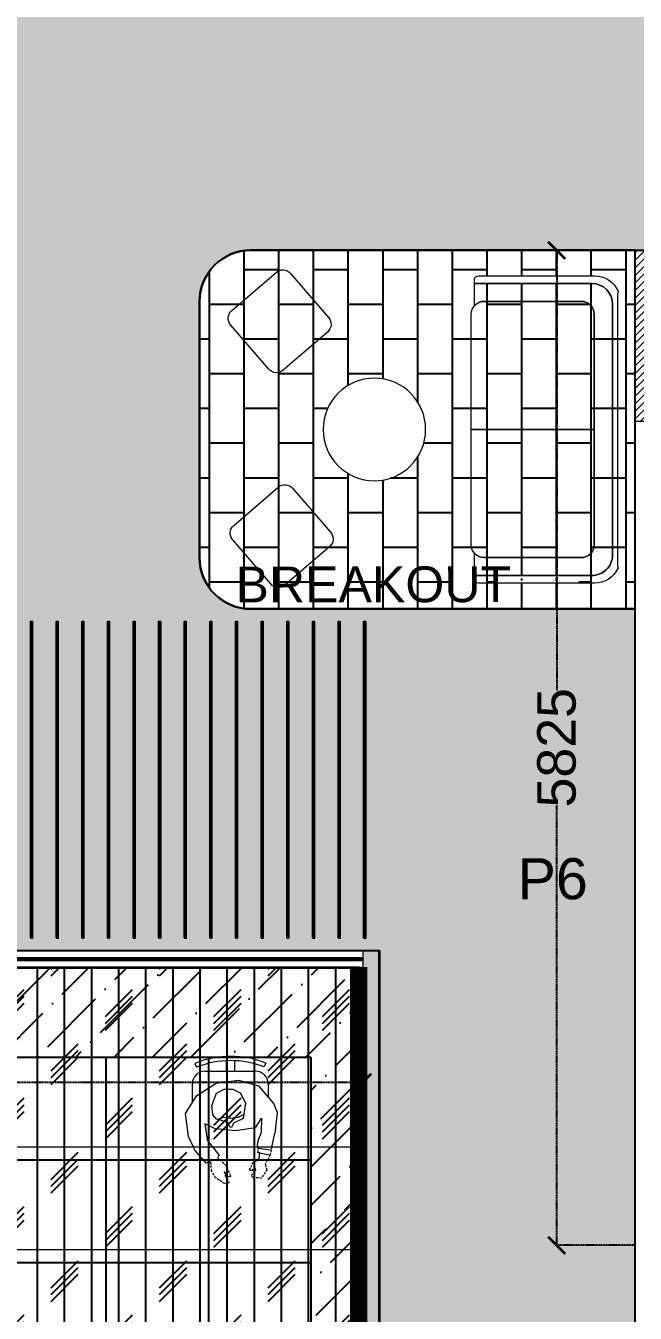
# Model space of a CAD drawing. Header units: millimetres. Extents: x 263321 to 2483465, y 33647 to 614421.
# Drawn here: x 2401829 to 2405397, y 407459 to 414996 of the extents above; entities that cross this region are included whole.
import ezdxf

# ---------------------------------------------------------------- set-up
doc = ezdxf.new("R2010")
doc.units = ezdxf.units.MM
doc.header["$PDMODE"] = 3
doc.linetypes.add('( Hidden )', pattern=[0.375, 0.25, -0.125])
doc.linetypes.add('HIDDEN', pattern=[0.375, 0.25, -0.125])
for name, color, linetype, lineweight in [('A-FURN-HUMAN', 252, 'Continuous', 9), ('A-FURN-MODULAR-CHAIR', 5, 'Continuous', 5), ('A-FURN-MODULAR-TABLETOP', 250, 'Continuous', 13), ('A-GLASS PARTITION', 5, 'Continuous', 18), ('A-GYPSUM PARTITION', 250, 'Continuous', 35), ('A-PLAN-COLUMN', 3, 'Continuous', 0), ('A-PLAN-RCC-HATCH', 8, 'Continuous', 13), ('AR_FURNITURE_LOOSE', 20, 'Continuous', 18), ('TOA-FL-CPT-1', 8, 'Continuous', 5), ('TOA-FL-CPT-3', 8, 'Continuous', 5)]:
    doc.layers.add(name, color=color, linetype=linetype, lineweight=lineweight)
for name, color, linetype in [('CEILING TOA', 250, 'Continuous'), ('FIN WALL GRAPHIC', 10, 'Continuous'), ('FLOORING TOA', 7, 'Continuous'), ('I-FURN', 7, 'Continuous'), ('PARTITION GYPSUM', 250, 'Continuous'), ('TEXT', 250, 'Continuous'), ('TOA-FC-MODULAR', 7, 'Continuous')]:
    doc.layers.add(name, color=color, linetype=linetype)
doc.layers.add('GRAPHIC 3- ENCLOSED AREAS', color=97, linetype='Continuous', true_color=0x408c3b)
doc.styles.add('ARIAL', font='arial.ttf')
doc.styles.add('TEXT @ 150', font='arial.ttf', dxfattribs={"height": 225})
doc.dimstyles.new('DIM @ 150', dxfattribs={"dimtxt": 225, "dimasz": 100, "dimexe": 1, "dimexo": 0, "dimgap": 0.5, "dimtad": 0, "dimdec": 0, "dimzin": 0, "dimdsep": 46, "dimtxsty": 'TEXT @ 150', "dimblk": 'ARCHTICK', "dimcen": -2, "dimclrd": 8, "dimclre": 8, "dimclrt": 256, "dimadec": 0, "dimazin": 0, "dimtfac": 1, "dimtdec": 0, "dimtofl": 0, "dimtmove": 0, "dimatfit": 3, "dimldrblk": 'OPEN90', "dimfxl": 1, "dimtolj": 1, "dimtzin": 0, "dimlwd": -1, "dimlwe": -1, "dimarcsym": 0})

# ---------------------------------------------------------------- blocks, each defined once
blk = doc.blocks.new('Columns')
at = {"layer": 'A-PLAN-RCC-HATCH'}
h = blk.add_hatch(dxfattribs=at)
h.set_pattern_fill('ANSI31', color=256, scale=250, style=0)
h.set_pattern_definition([(45, (469397.9, -590762.232), (-22.0970869, 22.0970869), [])])
h.paths.add_polyline_path([(28839.7, 1537), (29839.7, 1537), (29839.7, 2537), (28839.7, 2537)])
at = {"layer": 'A-PLAN-COLUMN', "elevation": 0}
blk.add_lwpolyline([(28839.7, 1537), (29839.7, 1537), (29839.7, 2537), (28839.7, 2537)], close=True, dxfattribs=at)
blk = doc.blocks.new('Human Figure')
at = {"layer": 'A-FURN-HUMAN', "lineweight": 5}
for p, q in [((4616.22, 5779.49), (4621.49, 5780.21, 0)), ((4616.22, 5779.49), (4621.49, 5780.21, 0)), ((4621.49, 5780.21, 0), (4626.18, 5778.89, 0)), ((4621.49, 5780.21, 0), (4626.18, 5778.89, 0)), ((4609.08, 5772.43, 0), (4611.71, 5776.63, 0)), ((4609.08, 5772.43, 0), (4611.71, 5776.63, 0)), ((4611.71, 5776.63, 0), (4616.22, 5779.49)), ((4611.71, 5776.63, 0), (4616.22, 5779.49)), ((4626.18, 5778.89, 0), (4629.77, 5774.69, 0)), ((4626.18, 5778.89, 0), (4629.77, 5774.69, 0)), ((4629.77, 5774.69, 0), (4630.56, 5772.63, 0)), ((4629.77, 5774.69, 0), (4630.56, 5772.63, 0)), ((4609.78, 5766.99, 0), (4609.08, 5772.43, 0)), ((4609.78, 5766.99, 0), (4609.08, 5772.43, 0)), ((4626.86, 5771.32, 0), (4626.81, 5767.94)), ((4626.86, 5771.32, 0), (4626.81, 5767.94)), ((4630.56, 5772.63, 0), (4630.01, 5767.72, 0)), ((4630.56, 5772.63, 0), (4630.01, 5767.72, 0)), ((4616.02, 5768.83), (4613.59, 5769.99, 0)), ((4613.59, 5769.99, 0), (4614.12, 5766.32, 0)), ((4616.02, 5768.83), (4613.59, 5769.99, 0)), ((4613.59, 5769.99, 0), (4614.12, 5766.32, 0)), ((4620.77, 5768.32, 0), (4616.02, 5768.83)), ((4620.77, 5768.32, 0), (4616.02, 5768.83)), ((4625.5, 5769.01, 0), (4620.77, 5768.32, 0)), ((4625.5, 5769.01, 0), (4620.77, 5768.32, 0)), ((4626.81, 5767.94), (4626.19, 5766.32, 0)), ((4626.81, 5767.94), (4626.19, 5766.32, 0)), ((4629.26, 5764.54), (4630.01, 5767.72, 0)), ((4629.26, 5764.54), (4630.01, 5767.72, 0)), ((4610.91, 5764.54), (4609.78, 5766.99, 0)), ((4610.91, 5764.54), (4609.78, 5766.99, 0)), ((4615.48, 5764.54), (4614.12, 5766.32, 0)), ((4615.48, 5764.54), (4614.12, 5766.32, 0)), ((4615.48, 5764.54), (4616.97, 5762.59)), ((4615.48, 5764.54), (4616.97, 5762.59)), ((4625.89, 5764.54), (4626.19, 5766.32, 0)), ((4625.89, 5764.54), (4626.19, 5766.32, 0)), ((4613.88, 5760.76, 0), (4611.23, 5763.85, 0)), ((4613.88, 5760.76, 0), (4611.23, 5763.85, 0)), ((4626.5, 5763.17, 0), (4626.01, 5763.22, 0)), ((4626.5, 5763.17, 0), (4626.01, 5763.22, 0)), ((4626.32, 5761.85, 0), (4626.5, 5763.17, 0)), ((4626.32, 5761.85, 0), (4626.5, 5763.17, 0))]:
    blk.add_line(p, q, dxfattribs=at)
at = {"layer": 'A-FURN-HUMAN', "linetype": '( Hidden )', "lineweight": 5, "ltscale": 2}
for p, q in [((4611.23, 5763.85, 0), (4610.91, 5764.54, 0)), ((4611.23, 5763.85, 0), (4610.91, 5764.54, 0)), ((4629.26, 5764.54, 0), (4629.12, 5763.93, 0)), ((4629.26, 5764.54, 0), (4629.12, 5763.93, 0)), ((4616.97, 5762.59), (4616.53, 5762.09)), ((4616.97, 5762.59), (4616.53, 5762.09)), ((4616.53, 5762.09), (4618.44, 5760.37, 0)), ((4616.53, 5762.09), (4618.44, 5760.37, 0)), ((4624.81, 5760.79, 0), (4626.32, 5761.85, 0)), ((4624.81, 5760.79, 0), (4626.32, 5761.85, 0)), ((4626.01, 5763.22, 0), (4626.14, 5764.36, 0)), ((4626.01, 5763.22, 0), (4626.14, 5764.36, 0)), ((4628.92, 5762.69, 0), (4627.75, 5760.5, 0)), ((4628.92, 5762.69, 0), (4627.75, 5760.5, 0)), ((4629.12, 5763.93, 0), (4628.92, 5762.69, 0)), ((4629.12, 5763.93, 0), (4628.92, 5762.69, 0)), ((4615.02, 5761.34, 0), (4613.88, 5760.76, 0)), ((4615.02, 5761.34, 0), (4613.88, 5760.76, 0)), ((4615.16, 5758.98, 0), (4615.02, 5761.34, 0)), ((4615.16, 5758.98, 0), (4615.02, 5761.34, 0)), ((4616.12, 5757.36), (4615.16, 5758.98, 0)), ((4616.12, 5757.36), (4615.16, 5758.98, 0)), ((4619.17, 5757.51, 0), (4618.16, 5758.8, 0)), ((4618.16, 5758.8, 0), (4618.39, 5757.81, 0)), ((4619.17, 5757.51, 0), (4618.16, 5758.8, 0)), ((4618.16, 5758.8, 0), (4618.39, 5757.81, 0)), ((4618.44, 5760.37, 0), (4619.69, 5757.7, 0)), ((4618.44, 5760.37, 0), (4619.69, 5757.7, 0)), ((4624.06, 5759.18, 0), (4624.81, 5760.79, 0)), ((4624.06, 5759.18, 0), (4624.81, 5760.79, 0)), ((4624.51, 5758.96, 0), (4624.06, 5759.18, 0)), ((4624.51, 5758.96, 0), (4624.06, 5759.18, 0)), ((4624.5, 5757.93, 0), (4625.51, 5759.11, 0)), ((4624.5, 5757.93, 0), (4625.51, 5759.11, 0)), ((4625.32, 5759.95, 0), (4624.51, 5758.96, 0)), ((4625.32, 5759.95, 0), (4624.51, 5758.96, 0)), ((4625.51, 5759.11, 0), (4625.32, 5759.95, 0)), ((4625.51, 5759.11, 0), (4625.32, 5759.95, 0)), ((4628.12, 5759.23, 0), (4626.89, 5757.28, 0)), ((4628.12, 5759.23, 0), (4626.89, 5757.28, 0)), ((4627.75, 5760.5, 0), (4628.12, 5759.23, 0)), ((4627.75, 5760.5, 0), (4628.12, 5759.23, 0)), ((4618.19, 5756, 0), (4616.12, 5757.36)), ((4618.19, 5756, 0), (4616.12, 5757.36)), ((4619.31, 5756.18, 0), (4618.19, 5756, 0)), ((4619.31, 5756.18, 0), (4618.19, 5756, 0)), ((4618.39, 5757.81, 0), (4619.31, 5756.18, 0)), ((4618.39, 5757.81, 0), (4619.31, 5756.18, 0)), ((4619.69, 5757.7, 0), (4619.17, 5757.51, 0)), ((4619.69, 5757.7, 0), (4619.17, 5757.51, 0)), ((4624.87, 5757.37, 0), (4624.5, 5757.93, 0)), ((4624.87, 5757.37, 0), (4624.5, 5757.93, 0)), ((4626.89, 5757.28, 0), (4624.87, 5757.37, 0)), ((4626.89, 5757.28, 0), (4624.87, 5757.37, 0))]:
    blk.add_line(p, q, dxfattribs=at)
at = {"layer": 'A-FURN-HUMAN', "linetype": '( Hidden )', "lineweight": 5, "ltscale": 3}
for p, q in [((4625.9, 5764.39, 0), (4625.89, 5764.57, 0)), ((4625.9, 5764.39, 0), (4625.89, 5764.57, 0)), ((4626.14, 5764.36, 0), (4625.9, 5764.39, 0)), ((4626.14, 5764.36, 0), (4625.9, 5764.39, 0))]:
    blk.add_line(p, q, dxfattribs=at)
at = {"layer": 'A-FURN-HUMAN', "lineweight": 5, "elevation": 0}
for points in [[(4622.54, 5772.08), (4621.4, 5771.49), (4619.55, 5771.23), (4618.01, 5771.43), (4616.44, 5771.03), (4615.47, 5772.11), (4615.23, 5774.3), (4616.32, 5777.18), (4618.11, 5778.11), (4620.14, 5778.11), (4621.85, 5777.26), (4623.09, 5774.92), (4622.55, 5771.19), (4620.35, 5770.17), (4619.86, 5769.12), (4619.43, 5769.17), (4619.04, 5770.23), (4616.9, 5771)], [(4622.54, 5772.08), (4621.4, 5771.49), (4619.55, 5771.23), (4618.01, 5771.43), (4616.44, 5771.03), (4615.47, 5772.11), (4615.23, 5774.3), (4616.32, 5777.18), (4618.11, 5778.11), (4620.14, 5778.11), (4621.85, 5777.26), (4623.09, 5774.92), (4622.55, 5771.19), (4620.35, 5770.17), (4619.86, 5769.12), (4619.43, 5769.17), (4619.04, 5770.23), (4616.9, 5771)], [(4625.5, 5769.01), (4626.86, 5771.32)], [(4625.5, 5769.01), (4626.86, 5771.32)], [(4626.09, 5764.27), (4629.04, 5763.91)], [(4626.09, 5764.27), (4629.04, 5763.91)], [(4626.5, 5763.17), (4629.02, 5762.63)], [(4626.5, 5763.17), (4629.02, 5762.63)]]:
    blk.add_lwpolyline(points, dxfattribs=at)
at = {"layer": 'A-FURN-MODULAR-CHAIR', "color": 18, "lineweight": 15, "true_color": 0x000000}
for p, q in [((4613.64, 5782.3, 0), (4625.48, 5782.3, 0)), ((4610.68, 5774.98, 0), (4610.68, 5779.34, 0)), ((4628.44, 5779.34, 0), (4628.44, 5776.24, 0))]:
    blk.add_line(p, q, dxfattribs=at)
at = {"layer": 'A-FURN-MODULAR-CHAIR', "lineweight": 15}
for p, q in [((4613.64, 5782.3, 0), (4625.48, 5782.3, 0)), ((4610.68, 5774.98, 0), (4610.68, 5779.34, 0)), ((4628.44, 5779.34, 0), (4628.44, 5776.24, 0))]:
    blk.add_line(p, q, dxfattribs=at)
at = {"layer": 'A-FURN-MODULAR-CHAIR', "color": 18, "lineweight": 15, "true_color": 0x000000, "elevation": 0}
for points in [[(4611.29, 5784.13), (4611.67, 5783.22)], [(4618.58, 5784.79), (4618.58, 5782.3)], [(4620.56, 5784.79), (4620.56, 5782.3)], [(4627.86, 5784.22), (4627.49, 5783.3)]]:
    blk.add_lwpolyline(points, dxfattribs=at)
at = {"layer": 'A-FURN-MODULAR-CHAIR', "lineweight": 15, "elevation": 0}
for points in [[(4611.29, 5784.13), (4611.67, 5783.22)], [(4618.58, 5784.79), (4618.58, 5782.3)], [(4620.56, 5784.79), (4620.56, 5782.3)], [(4627.86, 5784.22), (4627.49, 5783.3)]]:
    blk.add_lwpolyline(points, dxfattribs=at)
at = {"layer": 'A-FURN-MODULAR-CHAIR', "color": 18, "lineweight": 15, "true_color": 0x000000, "elevation": 0}
blk.add_lwpolyline([(4625.89, 5764.57, -0.034638), (4625.48, 5764.54), (4615.48, 5764.54)], format="xyb", dxfattribs=at)
at = {"layer": 'A-FURN-MODULAR-CHAIR', "lineweight": 15, "elevation": 0}
blk.add_lwpolyline([(4625.89, 5764.57, -0.034638), (4625.48, 5764.54), (4615.48, 5764.54)], format="xyb", dxfattribs=at)
at = {"layer": 'A-FURN-MODULAR-CHAIR', "color": 18, "lineweight": 15, "true_color": 0x000000}
for centre, radius, start, end in [((4619.68, 5763.49, 0), 22.29, 68.458, 112.0994), ((4619.68, 5763.49, 0), 21.3, 68.4839, 112.0994), ((4613.64, 5779.34, 0), 2.96, 90.0001, 180.0001), ((4625.48, 5779.34, 0), 2.96, 0.0001, 90.0001)]:
    blk.add_arc(centre, radius, start, end, dxfattribs=at)
at = {"layer": 'A-FURN-MODULAR-CHAIR', "lineweight": 15}
for centre, radius, start, end in [((4619.68, 5763.49, 0), 22.29, 68.458, 112.0994), ((4619.68, 5763.49, 0), 21.3, 68.4839, 112.0994), ((4613.64, 5779.34, 0), 2.96, 90.0001, 180.0001), ((4625.48, 5779.34, 0), 2.96, 0.0001, 90.0001)]:
    blk.add_arc(centre, radius, start, end, dxfattribs=at)
blk = doc.blocks.new('LOUNGE MD')
at = {"layer": 'AR_FURNITURE_LOOSE'}
for points in [[(-48505.1, 246390.4, -0.092741), (-48507.8, 246376), (-48507.8, 246376, 0.299255), (-48370.1, 246285.5), (-47701.1, 246285.5, 0.005602), (-47700.8, 246285.5), (-47700.6, 246285.5, 0.072941), (-47682.5, 246288.1, 0.250181), (-47666.9, 246301.9), (-47666.9, 246330.5), (-47701.1, 246330.5), (-48355.1, 246330.5, -0.414214), (-48475.1, 246450.5), (-48475.1, 247920.5), (-48475.1, 247920.5, -0.414213), (-48355.1, 248040.5), (-47666.9, 248040.5), (-47666.9, 248069, 0.250181), (-47682.5, 248082.8, 0.073382), (-47700.8, 248085.4), (-47700.8, 248085.4, 0.005602), (-47701.1, 248085.5), (-48370.1, 248085.5, 0.299251), (-48507.8, 247994.9, -0.092768), (-48505.1, 247980.5)], [(-48368.3, 246510.5), (-48368.3, 247185.5), (-48368.3, 247860.5, -0.414213), (-48293.3, 247935.5), (-47723.3, 247935.5), (-47723.3, 247935.5, -0.216463), (-47666.9, 247909.8), (-47666.9, 248040.5), (-48355.1, 248040.5), (-48355.1, 248040.5, 0.414213), (-48475.1, 247920.5), (-48475.1, 246450.5, 0.414214), (-48355.1, 246330.5), (-47666.9, 246330.5), (-47666.9, 246461.1), (-47666.9, 246461.1, -0.216463), (-47723.3, 246435.5), (-48293.3, 246435.5, -0.414214), (-48368.3, 246510.5)], [(-48368.3, 247860.5), (-48368.3, 247185.5), (-47648.3, 247185.5), (-47648.3, 247860.5, 0.414213), (-47723.3, 247935.5), (-48293.3, 247935.5), (-48293.3, 247935.5, 0.414212), (-48368.3, 247860.5), (-48368.3, 247860.5), (-48368.3, 247860.5)], [(-48368.3, 246510.5, 0.414214), (-48293.3, 246435.5), (-48293.3, 246435.5), (-47723.3, 246435.5, 0.414214), (-47648.3, 246510.5), (-47648.3, 247185.5), (-48368.3, 247185.5)]]:
    blk.add_lwpolyline(points, format="xyb", close=True, dxfattribs=at)
blk.add_circle((-47081.7, 247185.5), 300, dxfattribs=at)
blk = doc.blocks.new('_ArchTick')
at = {"color": 0, "linetype": 'ByBlock', "const_width": 0.15}
blk.add_lwpolyline([(-0.5, -0.5), (0.5, 0.5)], dxfattribs=at)
blk = doc.blocks.new('*D355')
at = {"layer": 'Defpoints', "color": 0, "transparency": 16777216}
for p in [(2405396.8, 413682.1), (2404937.1, 407857.1), (2405396.8, 407857.1)]:
    blk.add_point(p, dxfattribs=at)
at = {"layer": 'FIN WALL GRAPHIC', "color": 8, "linetype": 'HIDDEN', "transparency": 16777216}
for p, q in [((2405396.8, 413682.1), (2404936.1, 413682.1)), ((2404937.1, 413682.1), (2404937.1, 411106.9)), ((2404937.1, 407857.1), (2404937.1, 410432.2)), ((2405396.8, 407857.1), (2404936.1, 407857.1))]:
    blk.add_line(p, q, dxfattribs=at)
at = {"layer": 'FIN WALL GRAPHIC', "color": 8, "linetype": 'ByBlock', "transparency": 16777216, "xscale": 100, "yscale": 100, "zscale": 100}
for p, rotation in [((2404937.1, 413682.1), 90), ((2404937.1, 407857.1), 270)]:
    blk.add_blockref('_ArchTick', p, dxfattribs=dict(at, rotation=rotation))
at = {"layer": 'FIN WALL GRAPHIC', "transparency": 16777216, "insert": (2404937.1, 410769.6), "char_height": 225, "attachment_point": 5, "rotation": 90, "style": 'TEXT @ 150'}
blk.add_mtext('\\A1;5825', dxfattribs=at)
blk = doc.blocks.new('_Open90')
at = {"color": 0, "linetype": 'ByBlock'}
for p, q in [((0, 0), (-1, 0)), ((-0.5, 0.5), (0, 0)), ((0, 0), (-0.5, -0.5))]:
    blk.add_line(p, q, dxfattribs=at)
blk = doc.blocks.new('*D362')
at = {"layer": 'Defpoints', "color": 0, "transparency": 16777216}
for p in [(2395396.8, 409202.9), (2403801.5, 409202.9), (2403801.5, 408810.9)]:
    blk.add_point(p, dxfattribs=at)
at = {"layer": 'FIN WALL GRAPHIC', "color": 8, "linetype": 'HIDDEN', "transparency": 16777216}
for p, q in [((2395396.8, 409202.9), (2395396.8, 408809.9)), ((2403801.5, 409202.9), (2403801.5, 408809.9)), ((2395396.8, 408810.9), (2399261.7, 408810.9)), ((2403801.5, 408810.9), (2399936.6, 408810.9))]:
    blk.add_line(p, q, dxfattribs=at)
at = {"layer": 'FIN WALL GRAPHIC', "color": 8, "linetype": 'ByBlock', "transparency": 16777216, "xscale": 100, "yscale": 100, "zscale": 100, "rotation": 180}
blk.add_blockref('_ArchTick', (2395396.8, 408810.9), dxfattribs=at)
at = {"layer": 'FIN WALL GRAPHIC', "color": 8, "linetype": 'ByBlock', "transparency": 16777216, "xscale": 100, "yscale": 100, "zscale": 100}
blk.add_blockref('_ArchTick', (2403801.5, 408810.9), dxfattribs=at)
at = {"layer": 'FIN WALL GRAPHIC', "transparency": 16777216, "insert": (2399599.2, 408810.9), "char_height": 225, "attachment_point": 5, "style": 'TEXT @ 150'}
blk.add_mtext('\\A1;8405', dxfattribs=at)

msp = doc.modelspace()

# ---------------------------------------------------------------- hatches: boundary and pattern name
at = {"layer": 'A-GYPSUM PARTITION'}
h = msp.add_hatch(color=20, dxfattribs=at)
h.dxf.hatch_style = 1
h.paths.add_polyline_path([(2403799.547, 409580.047), (2403899.547, 409580.047), (2403899.546, 404190.951), (2403799.546, 404190.951)])
at = {"layer": 'CEILING TOA', "true_color": 0x939598}
h = msp.add_hatch(dxfattribs=at)
h.set_pattern_fill('ANSI36', color=252, scale=50)
h.set_pattern_definition([(45, (13069.08, -8478.74), (84.189901, 308.696304), [396.875, -79.375, 0, -79.375])])
h.paths.add_polyline_path([(2403499.618, 408956.578), (2395699.618, 408956.578), (2395699.618, 403556.578), (2403499.618, 403556.578)], flags=16)
h.paths.add_polyline_path([(2395396.796, 409482.052), (2403802.44, 409482.052), (2403802.44, 403031.104), (2395396.796, 403031.104)])
at = {"layer": 'FLOORING TOA', "true_color": 0xf26722}
h = msp.add_hatch(dxfattribs=at)
h.set_pattern_fill('AR-B816', color=30, angle=90)
h.set_pattern_definition([(90, (13069.08, -8478.74), (-203.2, 1e-14), []), (180, (13069.08, -8478.74), (-203.2, -203.2), [203.2, -203.2])])
h.paths.add_polyline_path([(2405396.796, 411581.926), (2405396.796, 413682.052), (2403146.796, 413682.052, 0.41421356), (2402846.796, 413382.052), (2402846.796, 411881.926, 0.41421356), (2403146.796, 411581.926)])
h.paths.add_polyline_path([(2404170.035, 412632.781, -1), (2403570.035, 412632.781, -1)], flags=16)
h.paths.add_polyline_path([(2404455.173, 413378.716), (2404454.704, 413377.172), (2404455.173, 413377.218)], flags=0)
h.paths.add_polyline_path([(2405293.383, 413447.453), (2405293.383, 413427.799), (2405293.82, 413446.614)], flags=16)
h.paths.add_polyline_path([(2405201.846, 413472.577), (2405211.185, 413481.103), (2405204.32, 413481.779), (2405263.386, 413409.806), (2405263.386, 411897.78), (2405293.387, 411837.759), (2405263.386, 411897.78, -0.12175877), (2405295.244, 411849.804, 0.23498581), (2405300.763, 411814.62), (2405226.006, 411737.705), (2405152.101, 411778.097, 0.3931319), (2405263.386, 411897.802), (2405263.386, 413367.78, 0.41421334), (2405143.386, 413487.78), (2405143.386, 413487.78, -0.12790243)], flags=16)
h.paths.add_polyline_path([(2404455.172, 411888.344), (2404497.02, 411884.223), (2404496.619, 411884.345), (2404455.172, 411891.028)], flags=0)
h.paths.add_polyline_path([(2404436.652, 413358.852), (2404482.258, 413376.701), (2404493.631, 413382.78), (2405126.196, 413382.782), (2405156.652, 413325.802), (2405156.652, 412632.781), (2405156.652, 411913.237), (2405099.673, 411882.78), (2404467.108, 411882.781), (2404436.652, 411939.761), (2404436.652, 412632.781)], flags=16)
h.paths.add_polyline_path([(2404436.652, 413307.781, -0.19891215), (2404458.619, 413360.813), (2404459.305, 413361.376), (2404480.117, 413382.78), (2405126.196, 413382.782), (2405144.012, 413349.45), (2405156.652, 413334.048), (2405156.652, 412632.781), (2405156.652, 411913.237), (2405123.321, 411895.421), (2405107.919, 411882.781), (2404511.646, 411882.782), (2404455.497, 411885.777), (2404436.652, 411947.901), (2404436.652, 412632.781)], flags=16)
h.paths.add_polyline_path([(2405081.657, 413382.781), (2405081.653, 413382.781), (2405081.652, 413382.781), (2404467.108, 413382.78), (2404449.292, 413349.448), (2404476.647, 413382.78)], flags=0)
h.paths.add_polyline_path([(2405213.902, 413528.737), (2405180.117, 413531.198), (2405246.309, 413516.53), (2405273.258, 413479.239), (2405258.072, 413494.864)], flags=16)
h.paths.add_polyline_path([(2404455.173, 413487.781), (2405143.386, 413487.78), (2405158.386, 413532.78), (2404489.425, 413532.781)], flags=16)
h.paths.add_polyline_path([(2405156.652, 412632.781), (2405156.652, 412632.781), (2404436.652, 412632.781)], flags=0)
h.paths.add_polyline_path([(2405156.652, 413307.782), (2405156.652, 413307.782), (2405155.211, 413322.413), (2405138.6, 413377.172), (2405096.286, 413381.34), (2405151.043, 413364.729)], flags=0)
h.paths.add_polyline_path([(2405134.685, 413360.815), (2405134.685, 413360.814), (2405123.32, 413370.141), (2405110.354, 413377.072), (2405110.755, 413389.974), (2405134.685, 413360.815)], flags=16)
h.paths.add_polyline_path([(2405263.386, 413367.78), (2405263.386, 413367.78), (2405261.08, 413391.191), (2405261.08, 413391.191)], flags=0)
h.paths.add_polyline_path([(2405210.054, 413467.557), (2405189.308, 413478.646), (2405189.308, 413478.646), (2405210.054, 413467.557)], flags=0)
h.paths.add_polyline_path([(2404455.172, 411777.781), (2404455.172, 411749.186), (2404456.277, 411746.717), (2404457.676, 411744.403), (2404459.347, 411742.276), (2404461.265, 411740.37), (2404463.402, 411738.713), (2404465.725, 411737.33), (2404468.201, 411736.241), (2404470.79, 411735.462), (2404473.008, 411734.841), (2404475.246, 411734.302), (2404477.503, 411733.844), (2404479.775, 411733.468), (2404482.059, 411733.175), (2404484.352, 411732.966), (2404486.652, 411732.84), (2404488.954, 411732.798), (2404489.065, 411732.799), (2405143.381, 411777.78), (2404489.425, 411777.781)], flags=16)
h.paths.add_polyline_path([(2404455.172, 411777.781), (2404489.425, 411777.781), (2405192.472, 411730.487), (2405196.582, 411732.78), (2404489.425, 411732.781)], flags=16)
h.paths.add_polyline_path([(2405096.284, 411884.222), (2405110.354, 411888.49), (2405110.354, 411888.49), (2405096.284, 411884.222)], flags=0)
h.paths.add_polyline_path([(2405150.943, 411929.079), (2405144.013, 411916.113), (2405144.013, 411916.113), (2405150.943, 411929.079)], flags=16)
h.paths.add_polyline_path([(2405143.386, 411777.78), (2405166.797, 411780.086), (2405166.797, 411780.086), (2405143.386, 411777.78)], flags=16)
h.paths.add_polyline_path([(2405263.386, 411897.78), (2405263.386, 411897.78), (2405261.08, 411874.369), (2405261.08, 411874.369)], flags=0)
h.paths.add_polyline_path([(2405243.162, 411831.112), (2405243.162, 411831.112), (2405228.239, 411812.927), (2405228.239, 411812.927)], flags=0)
h.paths.add_polyline_path([(2405201.39, 411739.077), (2405264.759, 411763.18), (2405286.022, 411803.982), (2405246.31, 411749.031)], flags=16)
at = {"layer": 'TOA-FC-MODULAR'}
h = msp.add_hatch(dxfattribs=at)
h.set_pattern_fill('_USER', color=252, scale=600, angle=270, double=1, pattern_type=0)
h.set_pattern_definition([(270, (2404099.6, 409556.6), (600, -1e-13), []), (0, (2404099.6, 409556.6), (0, 600), [])])
h.paths.add_polyline_path([(2403499.618, 408956.578), (2395699.618, 408956.578), (2395699.618, 403556.578), (2403499.618, 403556.578)])
h = msp.add_hatch(dxfattribs=at)
h.set_pattern_fill('_USER', color=252, scale=600, angle=270, double=1, pattern_type=0)
h.set_pattern_definition([(270, (2405396.8, 407837.05), (600, -1e-13), []), (0, (2405396.8, 407837.05), (0, 600), [])])
h.paths.add_polyline_path([(2405396.796, 407837.052), (2411531.796, 407837.052), (2411531.796, 406817.052), (2411331.796, 406817.052), (2411331.796, 406257.052), (2407731.796, 406257.052), (2407731.796, 405827.052), (2407956.796, 405827.052), (2407956.796, 406032.052), (2410106.796, 406032.052), (2410106.796, 405438.672), (2409956.796, 405438.672), (2409956.796, 404488.672), (2410106.796, 404488.672), (2410106.796, 403782.052), (2407956.796, 403782.052), (2407956.796, 404707.052), (2407941.796, 404707.052), (2407941.796, 404687.052), (2406736.796, 404687.052), (2406736.796, 404462.052), (2405696.796, 404462.052), (2405696.796, 406257.052), (2405396.796, 406257.052)])
at = {"layer": 'TOA-FL-CPT-1', "true_color": 0xc7c8ca}
h = msp.add_hatch(dxfattribs=at)
h.set_pattern_fill('AR-PARQ1', color=9, scale=3)
h.set_pattern_definition([(90, (90021.1, 24147), (-914.4, 914.4), [914.4, -914.4]), (90, (90173.5, 24147), (-914.4, 914.4), [914.4, -914.4]), (90, (90325.9, 24147), (-914.4, 914.4), [914.4, -914.4]), (90, (90478.3, 24147), (-914.4, 914.4), [914.4, -914.4]), (90, (90630.7, 24147), (-914.4, 914.4), [914.4, -914.4]), (90, (90783.1, 24147), (-914.4, 914.4), [914.4, -914.4]), (90, (90935.5, 24147), (-914.4, 914.4), [914.4, -914.4]), (0, (90021.1, 25061.4), (914.4, -914.4), [914.4, -914.4]), (0, (90021.1, 25213.8), (914.4, -914.4), [914.4, -914.4]), (0, (90021.1, 25366.2), (914.4, -914.4), [914.4, -914.4]), (0, (90021.1, 25518.6), (914.4, -914.4), [914.4, -914.4]), (0, (90021.1, 25671), (914.4, -914.4), [914.4, -914.4]), (0, (90021.1, 25823.4), (914.4, -914.4), [914.4, -914.4]), (0, (90021.1, 25975.8), (914.4, -914.4), [914.4, -914.4])])
edge = h.paths.add_edge_path()
edge.add_arc((2396128.727, -119195.432), 546828.493, 90.92532943, 95.29958843)
edge.add_line((2345621.769, 425295.567), (2345621.769, 409482.052))
edge.add_line((2345621.769, 409482.052), (2347129.201, 409481.857))
edge.add_arc((2347102.083, 408732.348), 750, 0, 87.9279004, ccw=False)
edge.add_line((2347852.083, 408732.348), (2347852.23, 389991.103))
edge.add_line((2347852.23, 389991.103), (2342396.706, 389991.103))
edge.add_line((2342396.706, 389991.103), (2342397.172, 380682.159))
edge.add_line((2342397.172, 380682.159), (2351396.796, 380682.159))
edge.add_line((2351396.796, 380682.159), (2351396.796, 379682.052))
edge.add_line((2351396.796, 379682.052), (2350496.796, 379682.052))
edge.add_line((2350496.796, 379682.052), (2350496.796, 377891.004))
edge.add_arc((2372893.597, 61240.666), 317441.417, 85.95303216, 94.04581501, ccw=False)
edge.add_line((2395296.77, 377890.553), (2395296.77, 379682.052))
edge.add_line((2395296.77, 379682.052), (2394396.796, 379682.052))
edge.add_line((2394396.796, 379682.052), (2394396.796, 380682.052))
edge.add_line((2394396.796, 380682.052), (2405177.531, 380682.052))
edge.add_line((2405177.531, 380682.052), (2405177.531, 389182.052))
edge.add_line((2405177.531, 389182.052), (2406496.796, 389182.052))
edge.add_line((2406496.796, 389182.052), (2406496.796, 383082.052))
edge.add_line((2406496.796, 383082.052), (2408136.796, 383082.052))
edge.add_line((2408136.796, 383082.052), (2408136.796, 389182.052))
edge.add_line((2408136.796, 389182.052), (2413779.159, 389181.861))
edge.add_line((2413779.159, 389181.861), (2414010.251, 390682.052))
edge.add_line((2414010.251, 390682.052), (2405396.796, 390682.052))
edge.add_line((2405396.796, 390682.052), (2405396.796, 411581.926))
edge.add_line((2405396.796, 411581.926), (2403146.796, 411581.926))
edge.add_arc((2403146.796, 411881.926), 300, 180, 270, ccw=False)
edge.add_line((2402846.796, 411881.926), (2402846.796, 413382.052))
edge.add_arc((2403146.796, 413382.052), 300, 90, 180, ccw=False)
edge.add_line((2403146.796, 413682.052), (2417553.202, 413682.052))
edge.add_line((2417553.202, 413682.052), (2417799.7, 415282.257))
edge.add_line((2417799.7, 415282.257), (2411837.001, 415281.729))
edge.add_line((2411837.001, 415281.729), (2411837.001, 417657.174))
edge.add_line((2411837.001, 417657.174), (2416421.528, 417657.174))
edge.add_line((2416421.528, 417657.174), (2416421.528, 418657.174))
edge.add_line((2416421.528, 418657.174), (2411836.796, 418657.174))
edge.add_line((2411836.796, 418657.174), (2411836.796, 421262.052))
edge.add_line((2411836.796, 421262.052), (2410296.796, 421262.052))
edge.add_line((2410296.796, 421262.052), (2410296.796, 415281.575))
edge.add_line((2410296.796, 415281.575), (2402846.796, 415281.575))
edge.add_line((2402846.796, 415281.575), (2402846.796, 424532.052))
edge.add_line((2402846.796, 424532.052), (2402846.796, 424581.286))
edge.add_line((2402846.796, 424581.286), (2395396.796, 424582.052))
edge.add_line((2395396.796, 424582.052), (2395396.796, 423682.052))
edge.add_line((2395396.796, 423682.052), (2394396.796, 423682.052))
edge.add_line((2394396.796, 423682.052), (2394396.796, 424581.86))
edge.add_line((2394396.796, 424581.86), (2387296.514, 424582.052))
edge.add_line((2387296.514, 424582.052), (2387297.806, 427561.749))
h.paths.add_polyline_path([(2357571.796, 409582.052), (2403896.373, 409582.052), (2403899.547, 394952.31), (2375096.795, 394783.782), (2375096.795, 396862.052), (2373596.796, 396864.771), (2373596.796, 394782.052), (2369971.795, 394800.838), (2370046.875, 396862.052), (2368385.069, 396703.686), (2368471.796, 394819.625), (2357571.796, 394782.052)], flags=16)
h.paths.add_polyline_path([(2363596.796, 414832.306), (2384296.459, 414782.218), (2384296.434, 411581.926), (2384538.462, 411581.927), (2384538.462, 409582.052), (2378653.494, 409582.052), (2378650.056, 411581.898), (2363596.796, 411631.98)], flags=16)
h.paths.add_polyline_path([(2392707.043, 411682.849), (2384396.821, 411683.632), (2384396.821, 414782.218), (2392707.043, 414781.434)], flags=16)
h.paths.add_polyline_path([(2400346.796, 422010.357), (2401546.802, 422010.357), (2401546.802, 416210.358), (2400346.796, 416210.358)], flags=16)
h.paths.add_polyline_path([(2349453.189, 392877.837), (2349451.159, 392879.273), (2349451.159, 390061.804), (2349453.189, 390060.368)], flags=16)
h.paths.add_polyline_path([(2379396.791, 389980.182), (2384396.796, 389980.182), (2384396.796, 392980.182), (2379396.791, 392980.182)], flags=16)
at = {"layer": 'TOA-FL-CPT-3', "lineweight": -3}
h = msp.add_hatch(dxfattribs=at)
h.set_pattern_fill('CORK', color=2, scale=50, angle=270)
h.set_pattern_definition([(270, (90021.14, 24146.98), (158.75, -3e-14), []), (45, (89941.76, 24067.6), (-317.50014, 317.50014), [224.5065, -224.5065]), (45, (89941.76, 24027.9), (-317.50014, 317.50014), [224.5065, -224.5065]), (45, (89941.76, 23988.23), (-317.50014, 317.50014), [224.5065, -224.5065])])
h.paths.add_polyline_path([(2395396.796, 403031.104), (2403778.097, 403031.104), (2403778.097, 409482.352), (2395396.796, 409482.352)])

# ---------------------------------------------------------------- linework, layer by layer
at = {"layer": 'A-FURN-MODULAR-TABLETOP', "lineweight": 0, "ltscale": 12}
for p, q in [((2405396.796, 413682.052), (2403146.796, 413682.052)), ((2402846.796, 413382.052), (2402846.796, 411881.926)), ((2405396.796, 411581.926), (2403146.796, 411581.926))]:
    msp.add_line(p, q, dxfattribs=at)
at = {"layer": 'A-FURN-MODULAR-TABLETOP'}
for points, elevation in [([(2403379.317, 413546.175), (2403601.649, 413288.579, -0.41421356), (2403595.398, 413203.501), (2403336.306, 412979.876, -0.41421356), (2403251.228, 412986.128), (2403028.895, 413243.723, -0.41421356), (2403035.146, 413328.801), (2403294.239, 413552.426, -0.41421356)], 0), ([(2403391.18, 412288.738), (2403613.513, 412031.142, -0.41421356), (2403607.262, 411946.064), (2403348.169, 411722.44, -0.41421356), (2403263.091, 411728.691), (2403040.758, 411986.286, -0.41421356), (2403047.01, 412071.364), (2403306.102, 412294.989, -0.41421356)], 0.248)]:
    msp.add_lwpolyline(points, format="xyb", close=True, dxfattribs=dict(at, elevation=elevation))
at = {"layer": 'A-FURN-MODULAR-TABLETOP', "lineweight": 0, "ltscale": 12, "elevation": 0}
for points in [[(2403799.547, 408432.052), (2400799.547, 408432.052), (2400799.547, 407832.052), (2403799.547, 407832.052)], [(2402299.547, 407832.052), (2402299.547, 408432.052)], [(2402299.547, 408432.052), (2402299.547, 407832.052)], [(2403799.547, 407832.052), (2403799.547, 408432.052)]]:
    msp.add_lwpolyline(points, dxfattribs=at)
at = {"layer": 'A-FURN-MODULAR-TABLETOP', "lineweight": 0, "ltscale": 12}
for centre, start, end in [((2403146.796, 413382.052), 90, 180), ((2403146.796, 411881.926), 180, 270)]:
    msp.add_arc(centre, 300, start, end, dxfattribs=at)
at = {"layer": 'A-GLASS PARTITION', "linetype": 'ByBlock', "ltscale": 5, "elevation": 0}
msp.add_lwpolyline([(2395396.796, 409581.925), (2403802.8, 409582.052), (2403802.8, 409482.052), (2395396.796, 409481.925)], dxfattribs=at)
at = {"layer": 'A-GLASS PARTITION', "ltscale": 5, "const_width": 25, "elevation": 0}
msp.add_lwpolyline([(2395396.796, 409531.925), (2403802.8, 409532.052)], dxfattribs=at)
at = {"layer": 'CEILING TOA', "elevation": 0}
for points in [[(2401857.089, 409656.991), (2401869.089, 409656.991), (2401869.089, 411506.991), (2401857.089, 411506.991)], [(2402007.089, 409656.991), (2402019.089, 409656.991), (2402019.089, 411506.991), (2402007.089, 411506.991)], [(2402157.089, 409656.991), (2402169.089, 409656.991), (2402169.089, 411506.991), (2402157.089, 411506.991)], [(2402307.089, 409656.991), (2402319.089, 409656.991), (2402319.089, 411506.991), (2402307.089, 411506.991)], [(2402457.089, 409656.991), (2402469.089, 409656.991), (2402469.089, 411506.991), (2402457.089, 411506.991)], [(2402607.089, 409656.991), (2402619.089, 409656.991), (2402619.089, 411506.991), (2402607.089, 411506.991)], [(2402757.089, 409656.991), (2402769.089, 409656.991), (2402769.089, 411506.991), (2402757.089, 411506.991)], [(2402907.089, 409656.991), (2402919.089, 409656.991), (2402919.089, 411506.991), (2402907.089, 411506.991)], [(2403057.089, 409656.991), (2403069.089, 409656.991), (2403069.089, 411506.991), (2403057.089, 411506.991)], [(2403207.089, 409656.991), (2403219.089, 409656.991), (2403219.089, 411506.991), (2403207.089, 411506.991)], [(2403357.089, 409656.991), (2403369.089, 409656.991), (2403369.089, 411506.991), (2403357.089, 411506.991)], [(2403507.089, 409656.991), (2403519.089, 409656.991), (2403519.089, 411506.991), (2403507.089, 411506.991)], [(2403657.089, 409656.991), (2403669.089, 409656.991), (2403669.089, 411506.991), (2403657.089, 411506.991)], [(2403807.089, 409656.991), (2403819.089, 409656.991), (2403819.089, 411506.991), (2403807.089, 411506.991)], [(2395396.796, 403031.104), (2403802.44, 403031.104), (2403802.44, 409482.052), (2395396.796, 409482.052)], [(2395396.796, 409482.052), (2403802.44, 409482.052), (2403802.44, 403031.104), (2395396.796, 403031.104)], [(2403499.618, 408956.578), (2395699.618, 408956.578), (2395699.618, 403556.578), (2403499.618, 403556.578)]]:
    msp.add_lwpolyline(points, close=True, dxfattribs=at)
at = {"layer": 'FLOORING TOA', "elevation": 0}
msp.add_lwpolyline([(2405396.796, 390682.052), (2405396.796, 411581.926), (2403146.796, 411581.926, -0.41421356), (2402846.796, 411881.926), (2402846.796, 413382.052, -0.41421356), (2403146.796, 413682.052), (2417553.202, 413682.052)], format="xyb", dxfattribs=at)
msp.add_lwpolyline([(2405396.796, 413682.052), (2403146.796, 413682.052, 0.41421356), (2402846.796, 413382.052), (2402846.796, 411881.926, 0.41421356), (2403146.796, 411581.926), (2405396.796, 411581.926)], format="xyb", close=True, dxfattribs=at)
for points in [[(2357571.796, 409582.052), (2403896.373, 409582.052), (2403898.058, 394782.052), (2357571.796, 394782.052)], [(2395396.796, 403031.104), (2403778.097, 403031.104), (2403778.097, 409482.352), (2395396.796, 409482.352)]]:
    msp.add_lwpolyline(points, close=True, dxfattribs=at)
at = {"layer": 'GRAPHIC 3- ENCLOSED AREAS', "const_width": 100, "elevation": 0}
msp.add_lwpolyline([(2403777.856, 403970.951), (2403777.856, 409486.308)], dxfattribs=at)
at = {"layer": 'PARTITION GYPSUM', "color": 18, "true_color": 0x000000}
msp.add_line((2403802.797, 409582.052, 0), (2403899.547, 409582.052, 0), dxfattribs=at)
at = {"layer": 'PARTITION GYPSUM', "color": 18, "true_color": 0x000000, "elevation": 0}
msp.add_lwpolyline([(2403899.547, 409582.052), (2403899.546, 404190.951), (2403799.546, 404190.951), (2403799.547, 409482.052)], dxfattribs=at)

# ---------------------------------------------------------------- block references
at = {"layer": 'A-FURN-MODULAR-TABLETOP', "color": 161, "linetype": 'ByBlock', "xscale": 25, "yscale": 25, "zscale": 25}
msp.add_blockref('Human Figure', (2287537.513, 264318.498, 0), dxfattribs=at)
at = {"layer": 'A-PLAN-COLUMN'}
msp.add_blockref('Columns', (2376557.09, 411145.044), dxfattribs=at)
at = {"layer": 'I-FURN', "linetype": 'ByBlock', "xscale": -1}
msp.add_blockref('LOUNGE MD', (2356788.312, 165447.328), dxfattribs=at)

# ---------------------------------------------------------------- texts
at = {"layer": 'FIN WALL GRAPHIC', "color": 10, "insert": (2404709.083, 410001.201, 0.014), "char_height": 240, "width": 472.13453, "attachment_point": 4, "rotation": 0.0099876, "style": 'ARIAL'}
msp.add_mtext('\\pxql;P6', dxfattribs=at)
at = {"layer": 'TEXT', "insert": (2402149.45, 411616.275), "char_height": 210, "width": 3428.23152, "attachment_point": 7, "rotation": 0.0649291, "style": 'ARIAL'}
msp.add_mtext('\\pxqc;BREAKOUT', dxfattribs=at)

# ---------------------------------------------------------------- dimensions: what is measured, and where the dimension line sits
at = {"layer": 'FIN WALL GRAPHIC'}
dim = msp.add_linear_dim(base=(2404937.094, 407857.052), p1=(2405396.796, 413682.052), p2=(2405396.796, 407857.052), angle=90, dimstyle='DIM @ 150', override={"dimtxsty": 'TEXT @ 150', "dimldrblk": 'Open90'}, dxfattribs=at)
dim.commit()
dim.dimension.update_dxf_attribs({"geometry": '*D355', "text_midpoint": (2404937.094, 410769.552)})
dim = msp.add_linear_dim(base=(2403801.547, 408810.94), p1=(2395396.796, 409202.854, 0), p2=(2403801.547, 409202.854), dimstyle='DIM @ 150', override={"dimtxsty": 'TEXT @ 150', "dimldrblk": 'Open90'}, dxfattribs=at)
dim.commit()
dim.dimension.update_dxf_attribs({"geometry": '*D362', "text_midpoint": (2399599.171, 408810.94)})

doc.saveas('drawing.dxf')
